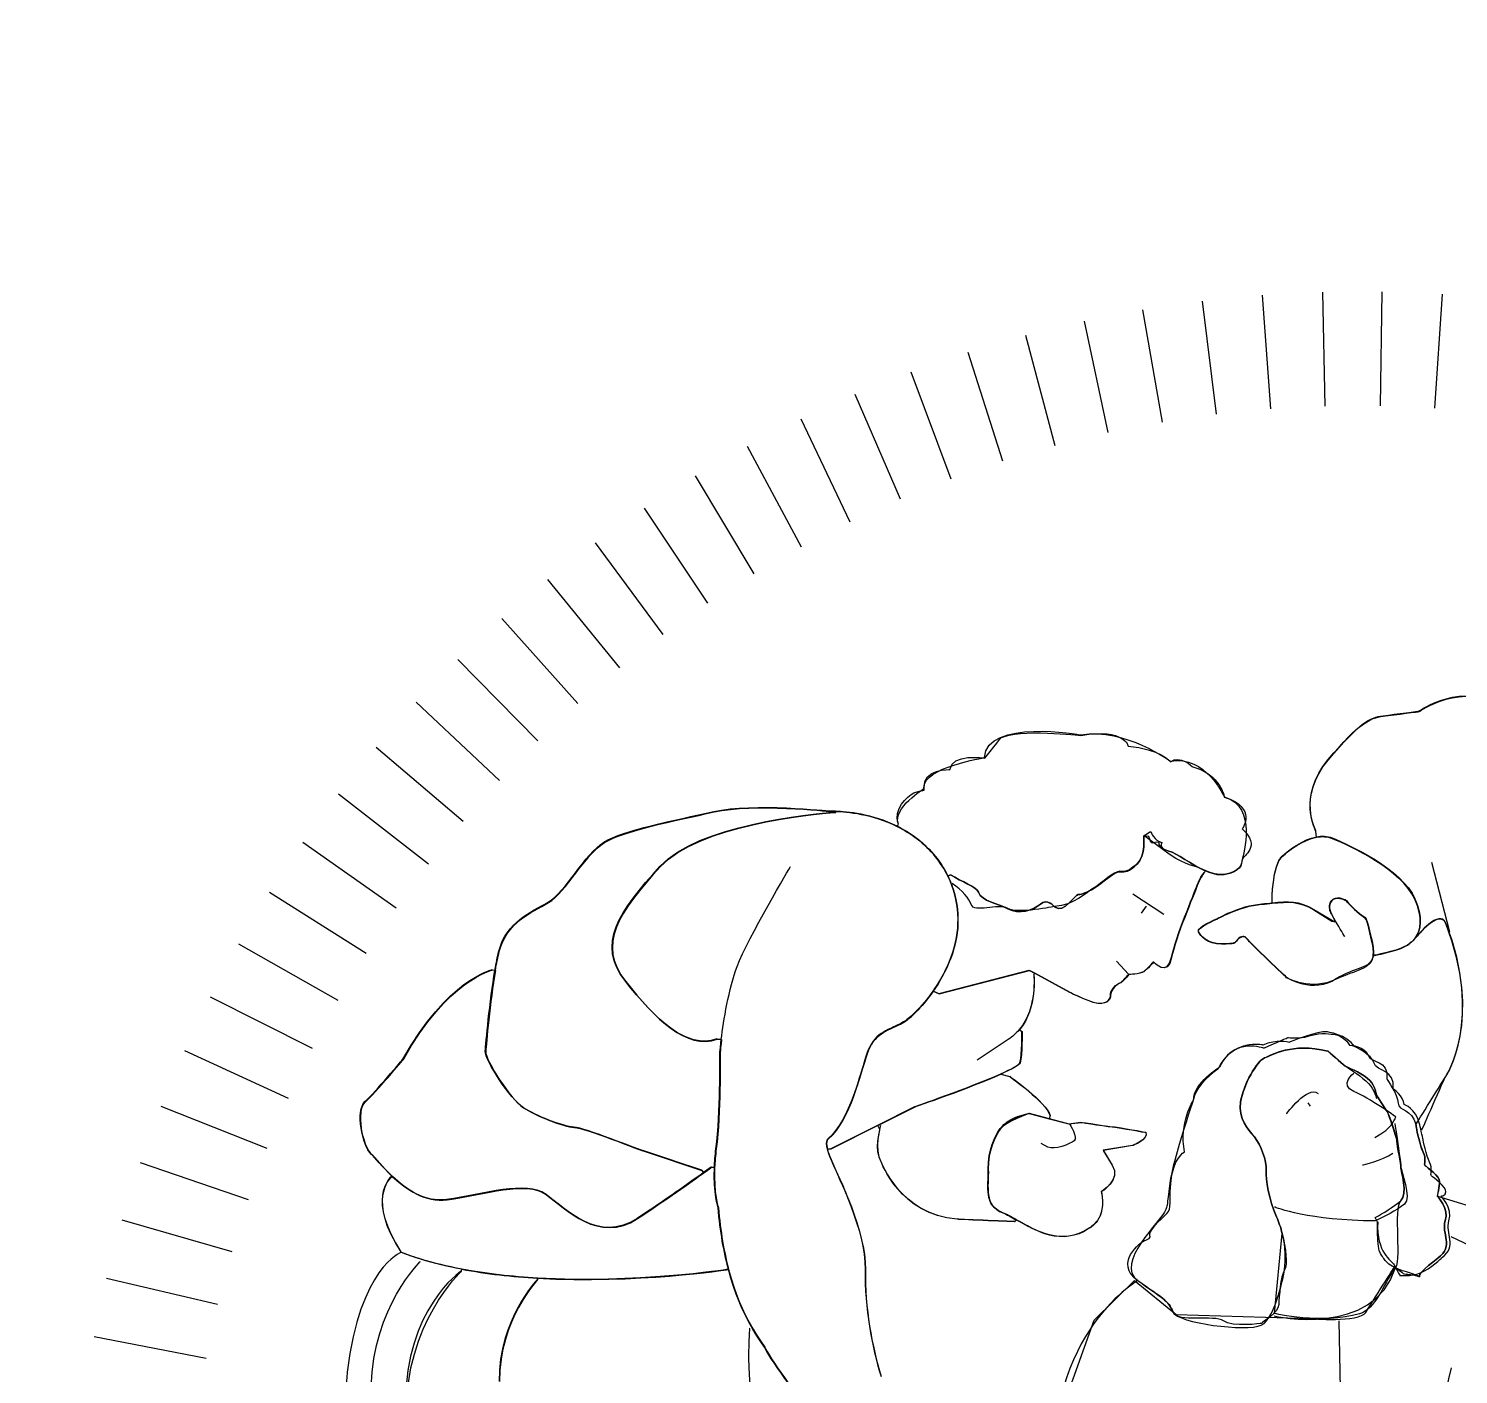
# Paper-space layout 'Layout1' of a CAD drawing. Header units: inches. Extents: x -0.3 to 11.4, y -0.3 to 8.
# Drawn here: x 10.8719 to 11.0399, y 5.0058 to 5.1641 of the extents above; entities that cross this region are included whole.
import ezdxf
from ezdxf.enums import TextEntityAlignment as Align

# ---------------------------------------------------------------- set-up
doc = ezdxf.new("R2010")
doc.units = ezdxf.units.IN
doc.header["$MEASUREMENT"] = 0
doc.set_wipeout_variables(frame=1)
doc.linetypes.add('DASHDOT', pattern=[1, 0.5, -0.25, 0, -0.25])
doc.layers.add('G-ANNO-TTLB', color=3, linetype='Continuous')
doc.layers.add('Simbologia', color=8, linetype='DASHDOT', lineweight=18)
doc.styles.add('ARIAL-BOLD', font='arialbd.ttf')

# ---------------------------------------------------------------- blocks, each defined once
blk = doc.blocks.new('logoPolimi')
for p, q in [((-0.0684, 2.369), (-0.0637, 2.1592)), ((0.0412, 2.3695), (0.0379, 2.1597)), ((-0.2894, 2.3525), (-0.2637, 2.1442)), ((-0.1791, 2.3633), (-0.1638, 2.154)), ((0.152, 2.365), (0.1382, 2.1555)), ((-0.5067, 2.3157), (-0.4628, 2.1104)), ((-0.3991, 2.3366), (-0.363, 2.1298)), ((-0.6144, 2.2895), (-0.5603, 2.0867)), ((-0.7206, 2.2583), (-0.6567, 2.0584)), ((-0.8253, 2.2222), (-0.7517, 2.0257)), ((-0.9282, 2.1812), (-0.845, 1.9885)), ((-1.0277, 2.136), (-0.9377, 1.9464)), ((-1.1263, 2.0856), (-1.0272, 1.9006)), ((-1.2223, 2.0307), (-1.1144, 1.8507)), ((-1.3158, 1.9714), (-1.1993, 1.7967)), ((-1.4063, 1.9078), (-1.2816, 1.739)), ((-1.4938, 1.8401), (-1.3612, 1.6774)), ((-1.578, 1.7684), (-1.4378, 1.6122)), ((-1.6588, 1.693), (-1.5113, 1.5436)), ((-1.7352, 1.6146), (-1.5824, 1.4707)), ((-1.8087, 1.532), (-1.6492, 1.3955)), ((-1.8783, 1.446), (-1.7125, 1.3173)), ((-0.9635, 1.4118), (-0.9635, 1.4135)), ((-0.9634, 1.4135), (-0.9635, 1.4119)), ((-0.8506, 1.3859), (-0.8484, 1.3901)), ((-0.8484, 1.3901), (-0.8484, 1.3902)), ((-0.3504, 1.3346), (-0.3969, 1.3695)), ((-0.3968, 1.3687), (-0.3846, 1.3765)), ((-0.3875, 1.3671), (-0.3968, 1.3687)), ((-0.0789, 1.3661), (-0.0802, 1.377)), ((-1.9438, 1.3568), (-1.772, 1.2363)), ((0.1323, 1.3204), (0.1656, 1.1917)), ((-0.7522, 1.2969), (-0.7572, 1.2944)), ((-0.7572, 1.2944), (-0.7522, 1.2969)), ((-0.2841, 1.3043), (-0.2857, 1.3007)), ((-0.2841, 1.3043), (-0.2841, 1.3043)), ((-2.0051, 1.2647), (-1.8277, 1.1526)), ((-0.4169, 1.262), (-0.3602, 1.2242)), ((-0.3926, 1.2394), (-0.4014, 1.2264)), ((-0.161, 1.2482), (-0.161, 1.2483)), ((-0.1607, 1.2445), (-0.161, 1.2482)), ((-0.0841, 1.233), (-0.0455, 1.2101)), ((-0.0841, 1.2323), (-0.0507, 1.2118)), ((-0.0506, 1.2118), (-0.0841, 1.2323)), ((-0.0507, 1.2118), (-0.0441, 1.211)), ((-0.044, 1.211), (-0.0506, 1.2118)), ((-0.0441, 1.211), (-0.044, 1.211)), ((-0.044, 1.211), (-0.044, 1.211)), ((-2.0621, 1.1698), (-1.8794, 1.0664)), ((0.1033, 1.1812), (0.103, 1.1814)), ((-0.4468, 1.1382), (-0.4248, 1.1141)), ((-0.3789, 1.137), (-0.3789, 1.1371)), ((0.0261, 1.1478), (0.0251, 1.148)), ((-1.595, 1.1219), (-1.5897, 1.1209)), ((-0.7734, 1.0787), (-0.6076, 1.1217)), ((-0.6073, 1.121), (-0.7731, 1.078)), ((-0.7731, 1.078), (-0.6074, 1.121)), ((-0.6076, 1.1217), (-0.5982, 1.1166)), ((-0.6074, 1.121), (-0.598, 1.1159)), ((-0.598, 1.116), (-0.6073, 1.121)), ((-0.598, 1.1159), (-0.5992, 1.1137)), ((-0.5982, 1.1166), (-0.5329, 1.0811)), ((-0.5327, 1.0805), (-0.598, 1.116)), ((-0.7731, 1.078), (-0.7841, 1.083)), ((-0.7841, 1.083), (-0.7731, 1.078)), ((-2.1145, 1.0723), (-1.927, 0.9779)), ((-0.6256, 1.0114), (-0.6255, 1.0114)), ((-0.6255, 1.0114), (-0.6209, 1.0088)), ((-2.1618, 0.9735), (-1.971, 0.8862)), ((-1.1816, 0.9946), (-1.1737, 0.9936)), ((-1.1736, 0.9936), (-1.1815, 0.9946)), ((-0.6461, 0.9938), (-0.7031, 0.956)), ((-0.6601, 0.9308), (-0.6601, 0.9308)), ((-0.6598, 0.9302), (-0.6599, 0.9302)), ((-0.6598, 0.9302), (-0.6598, 0.9302)), ((-0.6598, 0.9302), (-0.6433, 0.9257)), ((-2.2049, 0.8715), (-2.01, 0.7937)), ((-0.8864, 0.8361), (-0.8179, 0.8705)), ((-0.886, 0.8356), (-0.8176, 0.87)), ((-0.8175, 0.87), (-0.8859, 0.8356)), ((-0.095, 0.8776), (-0.0907, 0.8713)), ((-0.6079, 0.8584), (-0.571, 0.8486)), ((-0.6077, 0.8579), (-0.5708, 0.8481)), ((-0.5708, 0.8482), (-0.6076, 0.8579)), ((-0.571, 0.8486), (-0.5347, 0.839)), ((-0.5692, 0.854), (-0.5708, 0.8482)), ((-0.5708, 0.8481), (-0.5346, 0.8385)), ((-0.5692, 0.854), (-0.5692, 0.854)), ((-0.5347, 0.839), (-0.5124, 0.8417)), ((-0.9733, 0.7925), (-0.8864, 0.8361)), ((-0.8859, 0.8356), (-0.9728, 0.792)), ((-0.8822, 0.828), (-0.886, 0.8356)), ((-0.5347, 0.839), (-0.5337, 0.8387)), ((-0.5346, 0.8385), (-0.5123, 0.8413)), ((0.1036, 0.8383), (0.1045, 0.8386)), ((-0.9728, 0.792), (-0.9789, 0.7922)), ((-0.5733, 0.796), (-0.5856, 0.8023)), ((-0.4179, 0.7991), (-0.4717, 0.7903)), ((-0.4717, 0.7903), (-0.4549, 0.7629)), ((-0.4178, 0.7987), (-0.4714, 0.7899)), ((-0.4714, 0.7899), (-0.4548, 0.7625)), ((-2.2432, 0.7676), (-2.0447, 0.6995)), ((-1.2103, 0.7535), (-1.311, 0.787)), ((-1.3104, 0.7866), (-1.2098, 0.7531)), ((-1.2097, 0.7532), (-1.3104, 0.7865)), ((-1.2098, 0.7531), (-1.2063, 0.7485)), ((-1.2062, 0.7485), (-1.2097, 0.7532)), ((-1.1864, 0.7584), (-1.1923, 0.7588)), ((-1.1923, 0.7587), (-1.1864, 0.7584)), ((0.1432, 0.7055), (0.3393, 0.6461)), ((-2.2766, 0.6618), (-2.0748, 0.6037)), ((-0.6321, 0.6623), (-0.6335, 0.6588)), ((0.0333, 0.658), (0.0288, 0.6666)), ((-0.1567, 0.4897), (-0.1422, 0.6368)), ((0.3148, 0.561), (0.1685, 0.6311)), ((-1.7263, 0.5896), (-1.7263, 0.5896)), ((-1.7255, 0.5892), (-1.7255, 0.5893)), ((-2.305, 0.5547), (-2.1006, 0.5068)), ((-1.6522, 0.5673), (-1.6514, 0.5713)), ((-1.5119, 0.5547), (-1.5121, 0.5515)), ((-1.5121, 0.5516), (-1.512, 0.5546)), ((-1.1624, 0.5705), (-1.1606, 0.571)), ((-1.1606, 0.571), (-1.1623, 0.5705)), ((0.0657, 0.5775), (0.0683, 0.5722)), ((-0.488, 0.4775), (-0.4138, 0.5507)), ((-0.4138, 0.5507), (-0.3374, 0.488)), ((-0.5571, 0.2861), (-0.488, 0.4775)), ((-0.3374, 0.488), (-0.0907, 0.4804)), ((-0.0383, 0.4761), (-0.0337, 0.265)), ((-2.328, 0.4476), (-2.122, 0.4074))]:
    blk.add_line(p, q)
for points in [[(0.1099, 1.5973), (0.1099, 1.5973), (0.1894, 1.6549), (0.2661, 1.6053)], [(0.11, 1.5983), (0.11, 1.5983), (0.1896, 1.6558), (0.2663, 1.6063)], [(-0.6897, 1.5125), (-0.6865, 1.5853), (-0.5126, 1.5544), (-0.5126, 1.5544)], [(-0.0575, 1.5081), (0.0003, 1.5764), (0.019, 1.5856), (0.0432, 1.5886)], [(-0.0574, 1.509), (0.0004, 1.5774), (0.0191, 1.5865), (0.0432, 1.5896)], [(0.0432, 1.5896), (0.0674, 1.5927), (0.11, 1.5983), (0.11, 1.5983)], [(0.0432, 1.5886), (0.0673, 1.5917), (0.1099, 1.5973), (0.1099, 1.5973)], [(-0.6602, 1.5487), (-0.6282, 1.5661), (-0.5124, 1.5535), (-0.5124, 1.5535)], [(-0.5126, 1.5544), (-0.4306, 1.5678), (-0.3477, 1.5057), (-0.3477, 1.5057)], [(-0.5124, 1.5535), (-0.4305, 1.5668), (-0.4257, 1.5335), (-0.4257, 1.5335)], [(-0.6894, 1.5116), (-0.6602, 1.5476), (-0.6602, 1.5487), (-0.6602, 1.5487)], [(-0.4257, 1.5335), (-0.3679, 1.5286), (-0.3475, 1.5049), (-0.3475, 1.5049)], [(-0.8012, 1.4572), (-0.8036, 1.4943), (-0.6897, 1.5125), (-0.6897, 1.5125)], [(-0.7535, 1.4903), (-0.7517, 1.5211), (-0.6894, 1.5116), (-0.6894, 1.5116)], [(-0.3477, 1.5057), (-0.2831, 1.518), (-0.2488, 1.4403), (-0.2488, 1.4403)], [(-0.3475, 1.5049), (-0.3307, 1.5186), (-0.3069, 1.4955), (-0.3069, 1.4955)], [(-0.0802, 1.3779), (-0.0802, 1.3779), (-0.1152, 1.4403), (-0.0574, 1.509)], [(-0.0802, 1.377), (-0.0802, 1.377), (-0.1152, 1.4394), (-0.0575, 1.5081)], [(-0.8009, 1.4563), (-0.8033, 1.4933), (-0.7535, 1.4903), (-0.7535, 1.4903)], [(-0.3069, 1.4955), (-0.2552, 1.4818), (-0.2487, 1.4395), (-0.2487, 1.4395)], [(-0.8484, 1.3902), (-0.8598, 1.4201), (-0.8007, 1.4548), (-0.8009, 1.4563)], [(-0.8488, 1.391), (-0.8586, 1.417), (-0.8317, 1.4411), (-0.82, 1.448)], [(-0.82, 1.448), (-0.8182, 1.4491), (-0.8006, 1.4529), (-0.8006, 1.4529)], [(-0.8006, 1.4529), (-0.8008, 1.4547), (-0.8011, 1.4556), (-0.8012, 1.4572)], [(-1.1878, 1.4134), (-1.115, 1.4295), (-0.9754, 1.4143), (-0.9754, 1.4143)], [(-1.1873, 1.4125), (-1.1145, 1.4287), (-0.975, 1.4135), (-0.975, 1.4135)], [(-0.2488, 1.4403), (-0.1871, 1.4219), (-0.214, 1.3333), (-0.2157, 1.3253)], [(-0.2487, 1.4395), (-0.1871, 1.421), (-0.2157, 1.3816), (-0.2157, 1.3816)], [(-1.39, 1.357), (-1.3543, 1.3789), (-1.2608, 1.397), (-1.1878, 1.4134)], [(-1.3892, 1.3562), (-1.3536, 1.378), (-1.2601, 1.3962), (-1.1873, 1.4125)], [(-1.2863, 1.3131), (-1.2179, 1.388), (-1.01, 1.4091), (-0.9639, 1.4127)], [(-0.9635, 1.4119), (-1.0095, 1.4084), (-1.2174, 1.3872), (-1.2858, 1.3123)], [(-1.2858, 1.3123), (-1.2174, 1.3872), (-1.0095, 1.4084), (-0.9635, 1.4118)], [(-0.9754, 1.4143), (-0.9754, 1.4143), (-0.9712, 1.4145), (-0.9639, 1.4143)], [(-0.975, 1.4135), (-0.975, 1.4135), (-0.9707, 1.4137), (-0.9634, 1.4135)], [(-0.9639, 1.4143), (-0.943, 1.4138), (-0.897, 1.4097), (-0.851, 1.3867)], [(-0.9635, 1.4135), (-0.9426, 1.4129), (-0.8967, 1.4088), (-0.8506, 1.3859)], [(-0.851, 1.3867), (-0.8385, 1.3805), (-0.826, 1.3729), (-0.814, 1.3637)], [(-0.8137, 1.3629), (-0.8257, 1.3721), (-0.8381, 1.3797), (-0.8506, 1.3859)], [(-0.8506, 1.3859), (-0.8382, 1.3797), (-0.8257, 1.3722), (-0.8137, 1.3629)], [(-0.3969, 1.3695), (-0.3969, 1.3695), (-0.3934, 1.3327), (-0.4091, 1.3174)], [(-0.3968, 1.3687), (-0.3968, 1.3687), (-0.3933, 1.3319), (-0.409, 1.3167)], [(-0.409, 1.3167), (-0.3933, 1.3319), (-0.3968, 1.3687), (-0.3968, 1.3687)], [(-0.3846, 1.3765), (-0.3838, 1.3752), (-0.3776, 1.3596), (-0.3634, 1.3563)], [(-0.2157, 1.3816), (-0.18, 1.3487), (-0.214, 1.3326), (-0.2157, 1.3245)], [(-0.0502, 1.3639), (-0.0595, 1.3676), (-0.0692, 1.3679), (-0.0789, 1.3661)], [(-0.0789, 1.3661), (-0.0692, 1.3679), (-0.0595, 1.3676), (-0.0502, 1.3638)], [(-0.0788, 1.3669), (-0.0692, 1.3687), (-0.0594, 1.3684), (-0.0502, 1.3647)], [(-1.4924, 1.2466), (-1.4604, 1.2653), (-1.4254, 1.335), (-1.39, 1.357)], [(-1.4917, 1.2458), (-1.4597, 1.2647), (-1.4247, 1.3342), (-1.3892, 1.3562)], [(-0.814, 1.3637), (-0.7883, 1.3437), (-0.7697, 1.3201), (-0.7575, 1.2951)], [(-0.7572, 1.2944), (-0.7695, 1.3194), (-0.788, 1.3429), (-0.8137, 1.3629)], [(-0.8137, 1.3629), (-0.7879, 1.3429), (-0.7694, 1.3193), (-0.7572, 1.2943)], [(-0.3685, 1.3563), (-0.3826, 1.3596), (-0.3807, 1.3466), (-0.3875, 1.3671)], [(-0.3505, 1.3407), (-0.3719, 1.3465), (-0.3685, 1.3563), (-0.3685, 1.3563)], [(-0.3634, 1.3563), (-0.3634, 1.3563), (-0.3719, 1.3465), (-0.3505, 1.3407)], [(-0.1423, 1.3313), (-0.1292, 1.3429), (-0.1042, 1.3622), (-0.0788, 1.3669)], [(-0.1422, 1.3305), (-0.1292, 1.3421), (-0.1043, 1.3614), (-0.0789, 1.3661)], [(-0.0502, 1.3647), (-0.0167, 1.351), (0.0777, 1.3077), (0.102, 1.2527)], [(0.1018, 1.2519), (0.0776, 1.307), (-0.0167, 1.3502), (-0.0502, 1.3639)], [(-0.0502, 1.3638), (-0.0167, 1.3503), (0.0776, 1.3069), (0.1019, 1.2519)], [(-0.4091, 1.3174), (-0.4249, 1.3025), (-0.4305, 1.3028), (-0.4409, 1.3034)], [(-0.409, 1.3167), (-0.4248, 1.3017), (-0.4304, 1.3021), (-0.4408, 1.3026)], [(-0.4408, 1.3026), (-0.4304, 1.302), (-0.4248, 1.3017), (-0.409, 1.3167)], [(-0.2841, 1.3043), (-0.3096, 1.3159), (-0.3361, 1.3367), (-0.3505, 1.3407)], [(-0.3505, 1.3407), (-0.3361, 1.3367), (-0.3096, 1.3159), (-0.2841, 1.3043)], [(-0.2841, 1.3051), (-0.3097, 1.3166), (-0.3134, 1.3112), (-0.3504, 1.3346)], [(-0.2157, 1.3253), (-0.2173, 1.3175), (-0.2171, 1.3027), (-0.2493, 1.2977)], [(-0.2157, 1.3245), (-0.2172, 1.3168), (-0.2171, 1.3019), (-0.2493, 1.297)], [(-0.161, 1.249), (-0.161, 1.249), (-0.1605, 1.3152), (-0.1423, 1.3313)], [(-0.161, 1.2483), (-0.161, 1.2483), (-0.1604, 1.3144), (-0.1422, 1.3305)], [(-1.3504, 1.101), (-1.4046, 1.1694), (-1.3633, 1.2287), (-1.2863, 1.3131)], [(-1.3497, 1.1004), (-1.4039, 1.1688), (-1.3626, 1.228), (-1.2858, 1.3123)], [(-1.2858, 1.3123), (-1.3626, 1.228), (-1.4038, 1.1687), (-1.3497, 1.1004)], [(-1.145, 1.1281), (-1.1246, 1.1818), (-1.0465, 1.3123), (-1.0465, 1.3123)], [(-0.7575, 1.2951), (-0.7356, 1.2503), (-0.734, 1.2006), (-0.7477, 1.1574)], [(-0.7474, 1.1567), (-0.7337, 1.1999), (-0.7353, 1.2496), (-0.7572, 1.2944)], [(-0.7572, 1.2943), (-0.7353, 1.2495), (-0.7338, 1.1999), (-0.7473, 1.1568)], [(-0.7009, 1.2647), (-0.7046, 1.2751), (-0.7322, 1.2841), (-0.7522, 1.2969)], [(-0.7522, 1.2969), (-0.7322, 1.2841), (-0.7046, 1.2751), (-0.7009, 1.2647)], [(-0.4409, 1.3034), (-0.4511, 1.3041), (-0.474, 1.2816), (-0.4883, 1.2731)], [(-0.4408, 1.3026), (-0.4509, 1.3033), (-0.4739, 1.2808), (-0.4881, 1.2723)], [(-0.4881, 1.2723), (-0.4739, 1.2808), (-0.4509, 1.3033), (-0.4408, 1.3026)], [(-0.2986, 1.2778), (-0.2922, 1.2946), (-0.2857, 1.3015), (-0.2857, 1.3015)], [(-0.2857, 1.3007), (-0.2857, 1.3007), (-0.2922, 1.2938), (-0.2985, 1.2771)], [(-0.2493, 1.2977), (-0.2598, 1.2962), (-0.2719, 1.2996), (-0.2841, 1.3051)], [(-0.2493, 1.297), (-0.2597, 1.2954), (-0.2718, 1.2988), (-0.2841, 1.3043)], [(-0.7144, 1.2422), (-0.7182, 1.2526), (-0.7296, 1.2683), (-0.7496, 1.2811)], [(-0.6468, 1.2341), (-0.6656, 1.2444), (-0.695, 1.2483), (-0.7009, 1.2647)], [(-0.7009, 1.2647), (-0.695, 1.2483), (-0.6656, 1.2444), (-0.6467, 1.2341)], [(-0.4883, 1.2731), (-0.5026, 1.2649), (-0.5256, 1.2403), (-0.5612, 1.2388)], [(-0.4881, 1.2723), (-0.5024, 1.2641), (-0.5094, 1.2613), (-0.5174, 1.2604)], [(-0.5174, 1.2604), (-0.5094, 1.2613), (-0.5024, 1.2641), (-0.4881, 1.2723)], [(-0.3458, 1.1453), (-0.3384, 1.1825), (-0.3047, 1.2611), (-0.2986, 1.2778)], [(-0.2985, 1.2771), (-0.3045, 1.2604), (-0.3384, 1.1818), (-0.3457, 1.1446)], [(-1.5834, 1.1562), (-1.57, 1.2101), (-1.5243, 1.2279), (-1.4924, 1.2466)], [(-1.5826, 1.1555), (-1.5692, 1.2093), (-1.5235, 1.2272), (-1.4917, 1.2458)], [(-0.647, 1.2349), (-0.6659, 1.2451), (-0.7085, 1.2258), (-0.7144, 1.2422)], [(-0.5612, 1.2388), (-0.5612, 1.2388), (-0.6282, 1.2244), (-0.647, 1.2349)], [(-0.5869, 1.2431), (-0.599, 1.2313), (-0.6279, 1.2237), (-0.6468, 1.2341)], [(-0.6467, 1.2341), (-0.6279, 1.2237), (-0.599, 1.2313), (-0.5869, 1.2431)], [(-0.561, 1.238), (-0.561, 1.238), (-0.5747, 1.2548), (-0.5869, 1.2431)], [(-0.5869, 1.2431), (-0.5748, 1.2548), (-0.561, 1.238), (-0.561, 1.238)], [(-0.5174, 1.2604), (-0.5253, 1.26), (-0.5424, 1.2243), (-0.561, 1.238)], [(-0.561, 1.238), (-0.5424, 1.2243), (-0.5254, 1.26), (-0.5174, 1.2604)], [(-0.2625, 1.2159), (-0.2625, 1.2159), (-0.2213, 1.2402), (-0.1798, 1.2434)], [(-0.2625, 1.2152), (-0.2625, 1.2152), (-0.2212, 1.2395), (-0.1797, 1.2427)], [(-0.1798, 1.2434), (-0.1729, 1.244), (-0.1665, 1.2447), (-0.1607, 1.2453)], [(-0.1797, 1.2427), (-0.1729, 1.2433), (-0.1665, 1.2439), (-0.1607, 1.2445)], [(-0.1607, 1.2453), (-0.1309, 1.2482), (-0.1118, 1.2499), (-0.0841, 1.233)], [(-0.1607, 1.2445), (-0.1309, 1.2475), (-0.1118, 1.2492), (-0.0841, 1.2323)], [(-0.0841, 1.2323), (-0.1118, 1.2492), (-0.1309, 1.2475), (-0.1607, 1.2445)], [(-0.0528, 1.2279), (-0.0546, 1.2327), (-0.0579, 1.2403), (-0.051, 1.2499)], [(-0.0529, 1.2272), (-0.0547, 1.232), (-0.0579, 1.2396), (-0.0511, 1.2492)], [(-0.051, 1.2492), (-0.0579, 1.2397), (-0.0547, 1.232), (-0.0528, 1.2272)], [(-0.0511, 1.2492), (-0.0442, 1.2586), (-0.0274, 1.2513), (-0.0253, 1.2496)], [(-0.051, 1.2499), (-0.0442, 1.2594), (-0.0273, 1.252), (-0.0253, 1.2504)], [(-0.0253, 1.2496), (-0.0274, 1.2513), (-0.0443, 1.2587), (-0.051, 1.2492)], [(-0.0253, 1.2504), (-0.0233, 1.2488), (-0.0136, 1.2365), (0, 1.2259)], [(-0.0253, 1.2496), (-0.0234, 1.2481), (-0.0137, 1.2358), (-0.0001, 1.2252)], [(-0.0001, 1.2252), (-0.0137, 1.2359), (-0.0234, 1.2481), (-0.0253, 1.2496)], [(0.103, 1.1814), (0.1126, 1.1954), (0.1169, 1.2176), (0.1018, 1.2519)], [(0.1019, 1.2519), (0.1169, 1.2176), (0.1126, 1.1954), (0.103, 1.1814)], [(0.102, 1.2527), (0.117, 1.2183), (0.1127, 1.1961), (0.1031, 1.1821)], [(-0.2965, 1.1929), (-0.3002, 1.2003), (-0.2625, 1.2159), (-0.2625, 1.2159)], [(-0.2964, 1.1922), (-0.3001, 1.1996), (-0.2625, 1.2152), (-0.2625, 1.2152)], [(-0.044, 1.211), (-0.0484, 1.2187), (-0.0522, 1.2254), (-0.0529, 1.2272)], [(-0.0439, 1.2117), (-0.0484, 1.2194), (-0.0521, 1.2261), (-0.0528, 1.2279)], [(-0.0528, 1.2272), (-0.0522, 1.2254), (-0.0484, 1.2187), (-0.044, 1.211)], [(-0.0272, 1.1833), (-0.0272, 1.1833), (-0.0365, 1.1989), (-0.0439, 1.2117)], [(-0.0001, 1.2252), (0.0134, 1.2142), (0.0113, 1.2245), (0.0229, 1.174)], [(0.0229, 1.174), (0.0113, 1.2245), (0.0133, 1.2143), (-0.0001, 1.2252)], [(0, 1.2259), (0.0135, 1.215), (0.0114, 1.2253), (0.023, 1.1747)], [(0.1585, 1.2075), (0.1475, 1.2349), (0.1054, 1.1838), (0.1033, 1.1812)], [(0.1586, 1.2082), (0.1476, 1.2356), (0.1056, 1.1844), (0.1035, 1.1819)], [(-0.2539, 1.1698), (-0.2806, 1.1694), (-0.2927, 1.1851), (-0.2965, 1.1929)], [(-0.2538, 1.1691), (-0.2805, 1.1687), (-0.2927, 1.1844), (-0.2964, 1.1922)], [(-0.2067, 1.1792), (-0.211, 1.1855), (-0.2184, 1.1849), (-0.2245, 1.1779)], [(-0.2066, 1.1785), (-0.2109, 1.1848), (-0.2184, 1.1842), (-0.2245, 1.1772)], [(0.1586, 0.9256), (0.1586, 0.9256), (0.2289, 1.0308), (0.1585, 1.2075)], [(0.1588, 0.9261), (0.1588, 0.9261), (0.2291, 1.0315), (0.1586, 1.2082)], [(-0.7477, 1.1574), (-0.7562, 1.1301), (-0.7697, 1.1048), (-0.7844, 1.0836)], [(-0.2245, 1.1779), (-0.2307, 1.171), (-0.2271, 1.1703), (-0.2539, 1.1698)], [(-0.2245, 1.1772), (-0.2307, 1.1703), (-0.2271, 1.1696), (-0.2538, 1.1691)], [(-0.1334, 1.1076), (-0.1334, 1.1076), (-0.2023, 1.1725), (-0.2067, 1.1792)], [(-0.1334, 1.1069), (-0.1334, 1.1069), (-0.2023, 1.1718), (-0.2066, 1.1785)], [(0.0229, 1.174), (0.0254, 1.1634), (0.026, 1.155), (0.0251, 1.148)], [(0.0251, 1.148), (0.026, 1.1549), (0.0254, 1.1635), (0.0229, 1.174)], [(0.023, 1.1747), (0.0255, 1.1641), (0.0261, 1.1556), (0.0252, 1.1487)], [(0.0828, 1.1641), (0.0651, 1.1549), (0.0261, 1.1478), (0.0261, 1.1478)], [(0.083, 1.1648), (0.0652, 1.1555), (0.0262, 1.1485), (0.0262, 1.1485)], [(0.103, 1.1814), (0.0972, 1.173), (0.0895, 1.1675), (0.0828, 1.1641)], [(0.1031, 1.1821), (0.0974, 1.1736), (0.0897, 1.1682), (0.083, 1.1648)], [(0.1035, 1.1819), (0.1034, 1.1818), (0.1034, 1.1818), (0.1034, 1.1818)], [(-1.5904, 1.1216), (-1.5882, 1.1344), (-1.5859, 1.1463), (-1.5834, 1.1562)], [(-1.5897, 1.1209), (-1.5875, 1.1338), (-1.5851, 1.1457), (-1.5826, 1.1555)], [(-0.7473, 1.1568), (-0.7559, 1.1295), (-0.7693, 1.1042), (-0.7841, 1.0829)], [(-0.7841, 1.083), (-0.7694, 1.1042), (-0.7559, 1.1295), (-0.7474, 1.1567)], [(-0.397, 1.1193), (-0.3902, 1.1237), (-0.3799, 1.1359), (-0.3789, 1.137)], [(-0.3789, 1.1364), (-0.3798, 1.1352), (-0.3901, 1.123), (-0.3969, 1.1186)], [(-0.3789, 1.137), (-0.3789, 1.137), (-0.3533, 1.1082), (-0.3458, 1.1453)], [(-0.3457, 1.1446), (-0.3531, 1.1075), (-0.3789, 1.1364), (-0.3789, 1.1364)], [(0.0251, 1.148), (0.0214, 1.1219), (-0.0068, 1.1222), (-0.0429, 1.1047)], [(0.0252, 1.1487), (0.0215, 1.1226), (-0.0094, 1.1275), (-0.0428, 1.1054)], [(-1.7598, 0.9577), (-1.6791, 1.1036), (-1.5958, 1.1225), (-1.5958, 1.1225)], [(-1.7589, 0.9571), (-1.6783, 1.103), (-1.595, 1.1219), (-1.595, 1.1219)], [(-1.6082, 0.9726), (-1.6073, 0.9867), (-1.6004, 1.0642), (-1.5904, 1.1216)], [(-1.5897, 1.1209), (-1.5996, 1.0636), (-1.6065, 0.986), (-1.6074, 0.9721)], [(-1.6074, 0.9721), (-1.6066, 0.9861), (-1.5997, 1.0636), (-1.5897, 1.1209)], [(-1.1742, 0.9942), (-1.17, 1.0281), (-1.1604, 1.0875), (-1.145, 1.1281)], [(-0.5995, 1.1144), (-0.5995, 1.1144), (-0.5918, 1.053), (-0.6259, 1.012)], [(-0.5992, 1.1137), (-0.5992, 1.1137), (-0.5915, 1.0524), (-0.6256, 1.0114)], [(-0.4412, 1.0979), (-0.436, 1.0993), (-0.4248, 1.1141), (-0.4248, 1.1141)], [(-0.4245, 1.1134), (-0.4245, 1.1134), (-0.4358, 1.0987), (-0.441, 1.0973)], [(-0.4248, 1.1141), (-0.4248, 1.1141), (-0.4042, 1.1146), (-0.397, 1.1193)], [(-0.3969, 1.1186), (-0.4041, 1.114), (-0.4245, 1.1134), (-0.4245, 1.1134)], [(-0.0428, 1.1054), (-0.0859, 1.0767), (-0.1334, 1.1076), (-0.1334, 1.1076)], [(-0.0429, 1.1047), (-0.0887, 1.0824), (-0.1334, 1.1069), (-0.1334, 1.1069)], [(-1.1821, 0.9951), (-1.2381, 0.9744), (-1.2963, 1.0328), (-1.3504, 1.101)], [(-1.1815, 0.9946), (-1.2376, 0.9739), (-1.2957, 1.0322), (-1.3497, 1.1004)], [(-1.3497, 1.1004), (-1.2957, 1.0322), (-1.2376, 0.9739), (-1.1816, 0.9946)], [(-0.7844, 1.0836), (-0.806, 1.0526), (-0.83, 1.0302), (-0.8447, 1.0228)], [(-0.8444, 1.0222), (-0.8296, 1.0295), (-0.8056, 1.0519), (-0.7841, 1.083)], [(-0.7841, 1.0829), (-0.8056, 1.0519), (-0.8296, 1.0295), (-0.8443, 1.0222)], [(-0.5329, 1.0811), (-0.5329, 1.0811), (-0.4898, 1.0581), (-0.4743, 1.0605)], [(-0.474, 1.0599), (-0.4896, 1.0575), (-0.5327, 1.0805), (-0.5327, 1.0805)], [(-0.4743, 1.0605), (-0.4587, 1.063), (-0.4582, 1.0716), (-0.4578, 1.0784)], [(-0.4578, 1.0784), (-0.4574, 1.0852), (-0.4464, 1.0966), (-0.4412, 1.0979)], [(-0.441, 1.0973), (-0.4462, 1.096), (-0.4572, 1.0845), (-0.4577, 1.0778)], [(-0.4577, 1.0778), (-0.4581, 1.071), (-0.4585, 1.0624), (-0.474, 1.0599)], [(-0.8447, 1.0228), (-0.8695, 1.0106), (-0.8937, 1.0052), (-0.9062, 0.9682)], [(-0.8443, 1.0222), (-0.8691, 1.01), (-0.8933, 1.0045), (-0.9058, 0.9676)], [(-0.9057, 0.9676), (-0.8933, 1.0046), (-0.8691, 1.01), (-0.8444, 1.0222)], [(-0.6259, 1.012), (-0.6314, 1.0053), (-0.638, 0.9991), (-0.6461, 0.9938)], [(-0.6246, 0.9513), (-0.6204, 0.9665), (-0.6211, 1.0094), (-0.6211, 1.0094)], [(-0.6209, 1.0088), (-0.6209, 1.0088), (-0.6202, 0.966), (-0.6243, 0.9508)], [(-0.2568, 0.9438), (-0.2294, 1.0003), (-0.1761, 0.9781), (-0.1761, 0.9781)], [(-0.0608, 1.0081), (-0.0735, 1.0113), (-0.1301, 0.9885), (-0.1301, 0.9885)], [(-0.0966, 0.9992), (-0.087, 1.003), (-0.0645, 1.0069), (-0.0519, 1.0037)], [(-0.0094, 0.9813), (-0.0227, 1.0026), (-0.0608, 1.0081), (-0.0608, 1.0081)], [(-0.0519, 1.0037), (-0.0519, 1.0037), (-0.0317, 1.0048), (-0.0183, 0.9836)], [(-1.1766, 0.9708), (-1.1764, 0.9749), (-1.1756, 0.9832), (-1.1742, 0.9942)], [(-1.1761, 0.9702), (-1.1758, 0.9744), (-1.175, 0.9826), (-1.1736, 0.9936)], [(-1.1737, 0.9936), (-1.175, 0.9826), (-1.1758, 0.9744), (-1.1761, 0.9702)], [(-0.1781, 0.9837), (-0.1781, 0.9837), (-0.233, 0.9963), (-0.2603, 0.9398)], [(-0.1301, 0.9885), (-0.1301, 0.9885), (-0.1517, 0.9949), (-0.1781, 0.9837)], [(-0.1761, 0.9781), (-0.1498, 0.9893), (-0.132, 0.9974), (-0.132, 0.9974)], [(-0.1745, 0.9605), (-0.1605, 0.9655), (-0.1257, 0.9892), (-0.0581, 0.9731)], [(-0.0582, 0.9726), (-0.1258, 0.9887), (-0.1604, 0.965), (-0.1745, 0.9599)], [(-0.1745, 0.96), (-0.1604, 0.9649), (-0.1258, 0.9886), (-0.0582, 0.9726)], [(-0.132, 0.9974), (-0.132, 0.9974), (-0.1062, 0.9956), (-0.0966, 0.9992)], [(-0.0183, 0.9836), (-0.0183, 0.9836), (0.011, 0.9811), (0.0152, 0.9656)], [(0.0268, 0.9504), (0.0225, 0.9659), (-0.0094, 0.9813), (-0.0094, 0.9813)], [(-1.8296, 0.8797), (-1.8115, 0.8958), (-1.7598, 0.9577), (-1.7598, 0.9577)], [(-1.8287, 0.8791), (-1.8106, 0.8953), (-1.7589, 0.9571), (-1.7589, 0.9571)], [(-1.539, 0.8688), (-1.5621, 0.8843), (-1.6092, 0.9554), (-1.6082, 0.9726)], [(-1.6074, 0.9721), (-1.6084, 0.9549), (-1.5613, 0.8838), (-1.5382, 0.8684)], [(-1.5382, 0.8684), (-1.5613, 0.8837), (-1.6084, 0.9549), (-1.6074, 0.9721)], [(-1.1839, 0.793), (-1.1747, 0.8627), (-1.1776, 0.9536), (-1.1766, 0.9708)], [(-1.1833, 0.7925), (-1.1741, 0.8622), (-1.177, 0.9531), (-1.1761, 0.9702)], [(-1.1761, 0.9702), (-1.177, 0.9531), (-1.1741, 0.8622), (-1.1833, 0.7925)], [(-0.9062, 0.9682), (-0.9186, 0.9313), (-0.9375, 0.8468), (-0.9772, 0.8115)], [(-0.9768, 0.811), (-0.9371, 0.8463), (-0.9182, 0.9308), (-0.9057, 0.9676)], [(-0.9058, 0.9676), (-0.9182, 0.9308), (-0.9371, 0.8464), (-0.9768, 0.811)], [(-0.6601, 0.9308), (-0.6399, 0.9397), (-0.6258, 0.9473), (-0.6246, 0.9513)], [(-0.6243, 0.9508), (-0.6255, 0.9467), (-0.6396, 0.9392), (-0.6598, 0.9302)], [(-0.2187, 0.879), (-0.2143, 0.9106), (-0.1884, 0.9553), (-0.1745, 0.9605)], [(-0.2187, 0.8785), (-0.2143, 0.9101), (-0.1884, 0.9547), (-0.1745, 0.96)], [(-0.1745, 0.9599), (-0.1884, 0.9547), (-0.2143, 0.9101), (-0.2187, 0.8785)], [(-0.0582, 0.9726), (-0.0582, 0.9726), (-0.0322, 0.9497), (-0.0273, 0.9457)], [(-0.0274, 0.9457), (-0.0322, 0.9496), (-0.0582, 0.9726), (-0.0582, 0.9726)], [(-0.0581, 0.9731), (-0.0581, 0.9731), (-0.0322, 0.9502), (-0.0273, 0.9463)], [(0.0152, 0.9656), (0.0194, 0.9499), (0.0548, 0.9573), (0.05, 0.9216)], [(0.0616, 0.9032), (0.0664, 0.9389), (0.031, 0.9346), (0.0268, 0.9504)], [(-0.8179, 0.8705), (-0.8179, 0.8705), (-0.716, 0.9059), (-0.6601, 0.9308)], [(-0.8176, 0.87), (-0.8176, 0.87), (-0.7156, 0.9054), (-0.6598, 0.9302)], [(-0.6599, 0.9302), (-0.7157, 0.9053), (-0.8175, 0.87), (-0.8175, 0.87)], [(-0.6435, 0.9263), (-0.6435, 0.9263), (-0.5758, 0.8782), (-0.5695, 0.8545)], [(-0.6433, 0.9257), (-0.6433, 0.9257), (-0.5756, 0.8776), (-0.5692, 0.854)], [(-0.3055, 0.8819), (-0.306, 0.9137), (-0.2568, 0.9438), (-0.2568, 0.9438)], [(-0.2603, 0.9398), (-0.2603, 0.9398), (-0.289, 0.9206), (-0.3015, 0.896)], [(-0.0104, 0.8981), (-0.0389, 0.91), (-0.0102, 0.9326), (-0.0102, 0.9326)], [(0.0142, 0.9229), (0.0003, 0.9348), (-0.0224, 0.9421), (-0.0274, 0.9457)], [(-0.0273, 0.9463), (-0.0223, 0.9426), (-0.0021, 0.9298), (0.0118, 0.9179)], [(-0.0273, 0.9457), (-0.0224, 0.942), (0.0003, 0.9348), (0.0142, 0.9229)], [(0.0142, 0.9229), (0.0279, 0.9107), (0.0299, 0.8987), (0.0304, 0.8944)], [(0.0304, 0.8944), (0.0299, 0.8987), (0.028, 0.9108), (0.0142, 0.9229)], [(0.05, 0.9216), (0.05, 0.9216), (0.0705, 0.893), (0.0712, 0.8766)], [(0.1045, 0.8386), (0.1045, 0.8386), (0.1549, 0.92), (0.1586, 0.9256)], [(0.1149, 0.8278), (0.1149, 0.8278), (0.1551, 0.9205), (0.1588, 0.9261)], [(-0.3015, 0.896), (-0.3015, 0.896), (-0.3434, 0.7723), (-0.3491, 0.7293)], [(-0.1343, 0.8572), (-0.1343, 0.8572), (-0.0954, 0.91), (-0.0763, 0.8948)], [(0.0666, 0.8516), (0.0666, 0.8516), (0.0181, 0.8863), (-0.0104, 0.8981)], [(0.0118, 0.9179), (0.0255, 0.9058), (0.0305, 0.8896), (0.0311, 0.8853)], [(0.0304, 0.8944), (0.0311, 0.89), (0.0484, 0.8653), (0.0507, 0.8615)], [(0.0507, 0.8616), (0.0484, 0.8652), (0.0311, 0.8901), (0.0304, 0.8944)], [(0.0823, 0.874), (0.0815, 0.8904), (0.0616, 0.9032), (0.0616, 0.9032)], [(-1.8182, 0.7831), (-1.8345, 0.7977), (-1.8476, 0.8636), (-1.8296, 0.8797)], [(-1.8173, 0.7826), (-1.8336, 0.7972), (-1.8466, 0.8632), (-1.8287, 0.8791)], [(-1.4453, 0.8327), (-1.4657, 0.8339), (-1.5159, 0.8538), (-1.539, 0.8688)], [(-1.5382, 0.8684), (-1.5151, 0.8533), (-1.465, 0.8335), (-1.4446, 0.8322)], [(-1.4447, 0.8322), (-1.465, 0.8334), (-1.5152, 0.8534), (-1.5382, 0.8684)], [(-0.3219, 0.7872), (-0.3326, 0.8407), (-0.3055, 0.8819), (-0.3055, 0.8819)], [(-0.1935, 0.815), (-0.2054, 0.8305), (-0.2233, 0.8477), (-0.2187, 0.879)], [(-0.1935, 0.8146), (-0.2054, 0.83), (-0.2232, 0.8472), (-0.2187, 0.8785)], [(-0.2187, 0.8785), (-0.2232, 0.8472), (-0.2054, 0.83), (-0.1935, 0.8146)], [(0.0712, 0.8766), (0.0719, 0.8618), (0.0963, 0.8667), (0.1035, 0.8383)], [(0.1104, 0.8387), (0.1031, 0.8672), (0.0823, 0.874), (0.0823, 0.874)], [(-0.6609, 0.8303), (-0.6517, 0.8428), (-0.6079, 0.8584), (-0.6079, 0.8584)], [(-0.6606, 0.8298), (-0.647, 0.8516), (-0.6077, 0.8579), (-0.6077, 0.8579)], [(-0.6076, 0.8579), (-0.6076, 0.8579), (-0.6514, 0.8423), (-0.6606, 0.8298)], [(-0.5124, 0.8417), (-0.5124, 0.8417), (-0.4571, 0.8334), (-0.4502, 0.833)], [(0.0283, 0.8137), (0.0616, 0.8304), (0.0666, 0.8516), (0.0666, 0.8516)], [(0.0553, 0.8502), (0.0531, 0.8561), (0.0514, 0.8605), (0.0507, 0.8616)], [(0.0507, 0.8615), (0.0531, 0.858), (0.0683, 0.8143), (0.0688, 0.8064)], [(0.0688, 0.8065), (0.0685, 0.812), (0.0607, 0.8357), (0.0553, 0.8502)], [(-1.311, 0.787), (-1.3278, 0.7915), (-1.4248, 0.8314), (-1.4453, 0.8327)], [(-1.3104, 0.7865), (-1.3272, 0.7911), (-1.4241, 0.831), (-1.4447, 0.8322)], [(-1.4446, 0.8322), (-1.4241, 0.8309), (-1.3272, 0.7911), (-1.3104, 0.7866)], [(-0.8814, 0.8355), (-0.8814, 0.8355), (-0.8937, 0.7903), (-0.8803, 0.7692)], [(-0.88, 0.7688), (-0.8932, 0.7898), (-0.8822, 0.828), (-0.8822, 0.828)], [(-0.6831, 0.7557), (-0.684, 0.7888), (-0.6703, 0.8178), (-0.6609, 0.8303)], [(-0.6828, 0.7553), (-0.6837, 0.7884), (-0.6689, 0.8165), (-0.6606, 0.8298)], [(-0.6606, 0.8298), (-0.67, 0.8173), (-0.6837, 0.7883), (-0.6829, 0.7552)], [(-0.5337, 0.8387), (-0.5337, 0.8387), (-0.5169, 0.8125), (-0.5247, 0.8074)], [(-0.5123, 0.8413), (-0.5123, 0.8413), (-0.4569, 0.8329), (-0.4501, 0.8325)], [(-0.4502, 0.833), (-0.4433, 0.8326), (-0.393, 0.8232), (-0.393, 0.8232)], [(-0.4501, 0.8325), (-0.4432, 0.832), (-0.3929, 0.8228), (-0.3929, 0.8228)], [(-0.393, 0.8232), (-0.3882, 0.8093), (-0.4179, 0.7991), (-0.4179, 0.7991)], [(-0.3929, 0.8228), (-0.3881, 0.8088), (-0.4178, 0.7987), (-0.4178, 0.7987)], [(0.0651, 0.8394), (0.0656, 0.8317), (0.0767, 0.7637), (0.0763, 0.7585)], [(0.1035, 0.8383), (0.1042, 0.8353), (0.1048, 0.832), (0.1052, 0.8283)], [(0.1052, 0.8283), (0.1049, 0.8321), (0.1042, 0.8353), (0.1036, 0.8383)], [(0.1172, 0.7866), (0.1111, 0.7978), (0.1052, 0.8283), (0.1052, 0.8283)], [(0.1052, 0.8283), (0.1052, 0.8283), (0.1111, 0.7978), (0.1173, 0.7866)], [(0.1168, 0.8098), (0.1164, 0.8135), (0.1111, 0.8358), (0.1104, 0.8387)], [(-1.1869, 0.7589), (-1.1864, 0.7692), (-1.1855, 0.7806), (-1.1839, 0.793)], [(-1.1864, 0.7584), (-1.1859, 0.7688), (-1.1849, 0.7802), (-1.1833, 0.7925)], [(-1.1833, 0.7925), (-1.1849, 0.7802), (-1.186, 0.7688), (-1.1864, 0.7584)], [(-0.9772, 0.8115), (-0.9772, 0.8115), (-0.9835, 0.8097), (-0.9794, 0.7926)], [(-0.9789, 0.7922), (-0.9831, 0.8093), (-0.9768, 0.811), (-0.9768, 0.811)], [(-0.9768, 0.811), (-0.9768, 0.811), (-0.9831, 0.8092), (-0.979, 0.7923)], [(-0.9794, 0.7926), (-0.9781, 0.7877), (-0.9761, 0.7814), (-0.9727, 0.7735)], [(-0.979, 0.7923), (-0.9777, 0.7873), (-0.9756, 0.781), (-0.9722, 0.773)], [(-0.5247, 0.8074), (-0.5326, 0.802), (-0.5613, 0.7895), (-0.5733, 0.796)], [(-0.1715, 0.7537), (-0.1704, 0.7717), (-0.1816, 0.7997), (-0.1935, 0.815)], [(-0.1715, 0.7532), (-0.1703, 0.7713), (-0.1816, 0.7992), (-0.1935, 0.8146)], [(-0.1935, 0.8146), (-0.1816, 0.7992), (-0.1703, 0.7713), (-0.1715, 0.7532)], [(0.0762, 0.758), (0.0765, 0.7633), (0.0692, 0.7988), (0.0688, 0.8065)], [(0.0688, 0.8064), (0.0692, 0.7989), (0.0765, 0.7633), (0.0762, 0.758)], [(0.1289, 0.768), (0.1227, 0.7792), (0.1168, 0.8098), (0.1168, 0.8098)], [(-1.7801, 0.7426), (-1.7982, 0.7598), (-1.8115, 0.7769), (-1.8182, 0.7831)], [(-1.7792, 0.7421), (-1.7973, 0.7594), (-1.8106, 0.7764), (-1.8173, 0.7826)], [(-0.9727, 0.7735), (-0.9577, 0.7384), (-0.9086, 0.643), (-0.9095, 0.571)], [(-0.9722, 0.773), (-0.9573, 0.738), (-0.9082, 0.6427), (-0.9091, 0.5707)], [(-0.8803, 0.7692), (-0.8803, 0.7692), (-0.8455, 0.6716), (-0.7404, 0.6638)], [(-0.7401, 0.6634), (-0.8452, 0.6712), (-0.88, 0.7688), (-0.88, 0.7688)], [(-0.4549, 0.7629), (-0.4383, 0.7358), (-0.475, 0.7141), (-0.475, 0.7141)], [(-0.3473, 0.7292), (-0.3438, 0.7758), (-0.3219, 0.7872), (-0.3219, 0.7872)], [(0.0057, 0.763), (0.0057, 0.763), (0.0415, 0.7709), (0.0614, 0.7846)], [(0.1209, 0.7615), (0.1175, 0.7633), (0.1234, 0.7749), (0.1172, 0.7866)], [(0.1173, 0.7866), (0.1235, 0.7749), (0.1176, 0.7634), (0.1208, 0.7614)], [(0.1324, 0.7429), (0.1292, 0.7448), (0.1351, 0.7563), (0.1289, 0.768)], [(-1.7801, 0.7426), (-1.7858, 0.7378), (-1.8266, 0.699), (-1.763, 0.6022)], [(-1.7621, 0.6018), (-1.8257, 0.6986), (-1.7849, 0.7373), (-1.7793, 0.7421)], [(-1.7795, 0.7431), (-1.7795, 0.7431), (-1.7797, 0.7429), (-1.7801, 0.7426)], [(-1.6794, 0.6994), (-1.7197, 0.6939), (-1.7547, 0.7183), (-1.7801, 0.7426)], [(-1.7793, 0.7421), (-1.7539, 0.7179), (-1.7188, 0.6935), (-1.6785, 0.699)], [(-1.6785, 0.699), (-1.7188, 0.6935), (-1.7539, 0.7179), (-1.7792, 0.7421)], [(-1.2068, 0.749), (-1.2297, 0.7325), (-1.2774, 0.6986), (-1.3286, 0.6647)], [(-1.328, 0.6644), (-1.2768, 0.6981), (-1.2291, 0.7321), (-1.2062, 0.7485)], [(-1.2063, 0.7485), (-1.2291, 0.7321), (-1.2768, 0.6982), (-1.328, 0.6644)], [(-1.1928, 0.7591), (-1.1928, 0.7591), (-1.1979, 0.7554), (-1.2068, 0.749)], [(-1.1923, 0.7588), (-1.1923, 0.7588), (-1.1974, 0.755), (-1.2062, 0.7485)], [(-1.2062, 0.7485), (-1.1973, 0.755), (-1.1923, 0.7587), (-1.1923, 0.7587)], [(-1.18, 0.6849), (-1.18, 0.6849), (-1.189, 0.7108), (-1.1869, 0.7589)], [(-1.1795, 0.6845), (-1.1795, 0.6845), (-1.1884, 0.7105), (-1.1864, 0.7584)], [(-1.1864, 0.7584), (-1.1884, 0.7105), (-1.1795, 0.6845), (-1.1795, 0.6845)], [(-0.6563, 0.675), (-0.6921, 0.6892), (-0.6823, 0.7225), (-0.6831, 0.7557)], [(-0.656, 0.6747), (-0.6918, 0.6888), (-0.6821, 0.7221), (-0.6828, 0.7553)], [(-0.6829, 0.7552), (-0.682, 0.7221), (-0.6918, 0.6888), (-0.656, 0.6747)], [(-0.4548, 0.7625), (-0.4382, 0.7354), (-0.4748, 0.7137), (-0.4748, 0.7137)], [(-0.1526, 0.668), (-0.167, 0.7004), (-0.1725, 0.7359), (-0.1715, 0.7537)], [(-0.1526, 0.6677), (-0.167, 0.7001), (-0.1725, 0.7354), (-0.1715, 0.7532)], [(-0.1715, 0.7532), (-0.1725, 0.7355), (-0.167, 0.7001), (-0.1526, 0.6676)], [(0.0762, 0.758), (0.0759, 0.7532), (0.0895, 0.7087), (0.076, 0.6974)], [(0.076, 0.6973), (0.0895, 0.7087), (0.0759, 0.7532), (0.0762, 0.758)], [(0.0763, 0.7585), (0.076, 0.7536), (0.0963, 0.7024), (0.0828, 0.691)], [(0.1208, 0.7614), (0.1242, 0.7597), (0.1479, 0.7411), (0.1474, 0.7325)], [(0.1474, 0.7325), (0.148, 0.741), (0.1242, 0.7597), (0.1209, 0.7615)], [(0.159, 0.7138), (0.1595, 0.7224), (0.1358, 0.7411), (0.1324, 0.7429)], [(-1.4972, 0.7091), (-1.5334, 0.7351), (-1.6101, 0.7091), (-1.6794, 0.6994)], [(-1.6785, 0.699), (-1.6094, 0.7087), (-1.5326, 0.7347), (-1.4964, 0.7087)], [(-1.4965, 0.7087), (-1.5327, 0.7347), (-1.6094, 0.7087), (-1.6785, 0.699)], [(-0.475, 0.7141), (-0.4644, 0.6625), (-0.4973, 0.6469), (-0.4973, 0.6469)], [(-0.4748, 0.7137), (-0.4643, 0.6621), (-0.4972, 0.6465), (-0.4972, 0.6465)], [(-0.3598, 0.6685), (-0.3436, 0.6836), (-0.3508, 0.6817), (-0.3473, 0.7292)], [(-0.3491, 0.7293), (-0.3554, 0.6831), (-0.3521, 0.693), (-0.3565, 0.6809)], [(0.1474, 0.7325), (0.1469, 0.7239), (0.1431, 0.7054), (0.1431, 0.7054)], [(0.1432, 0.7055), (0.1432, 0.7055), (0.1469, 0.724), (0.1474, 0.7325)], [(0.15, 0.7059), (0.15, 0.7059), (0.1586, 0.7054), (0.159, 0.7138)], [(-1.3286, 0.6647), (-1.3999, 0.6176), (-1.4611, 0.6829), (-1.4972, 0.7091)], [(-1.328, 0.6644), (-1.3993, 0.6173), (-1.4604, 0.6825), (-1.4965, 0.7087)], [(-1.4964, 0.7087), (-1.4604, 0.6825), (-1.3992, 0.6172), (-1.328, 0.6644)], [(-1.1611, 0.5713), (-1.1693, 0.6027), (-1.1762, 0.6402), (-1.18, 0.6849)], [(-1.1606, 0.571), (-1.1688, 0.6024), (-1.1757, 0.6398), (-1.1795, 0.6845)], [(-1.1795, 0.6845), (-1.1757, 0.6398), (-1.1688, 0.6024), (-1.1606, 0.571)], [(0.029, 0.6603), (-0.0907, 0.6599), (-0.1561, 0.6854), (-0.1561, 0.6854)], [(0.0288, 0.6666), (0.0447, 0.6746), (0.0606, 0.6847), (0.076, 0.6973)], [(0.0828, 0.691), (0.0674, 0.6784), (0.0449, 0.6682), (0.029, 0.6603)], [(0.076, 0.6974), (0.0606, 0.6847), (0.0793, 0.579), (0.0634, 0.571)], [(0.1431, 0.7054), (0.1431, 0.7054), (0.1651, 0.6835), (0.1576, 0.6602)], [(0.1576, 0.6601), (0.1651, 0.6834), (0.1432, 0.7055), (0.1432, 0.7055)], [(0.1645, 0.6605), (0.1719, 0.6838), (0.15, 0.7059), (0.15, 0.7059)], [(-0.7404, 0.6638), (-0.7304, 0.6629), (-0.6337, 0.6592), (-0.6337, 0.6592)], [(-0.6335, 0.6588), (-0.6335, 0.6588), (-0.7301, 0.6626), (-0.7401, 0.6634)], [(-0.6323, 0.6627), (-0.6412, 0.6677), (-0.6491, 0.6723), (-0.6563, 0.675)], [(-0.632, 0.6624), (-0.6409, 0.6674), (-0.6489, 0.6719), (-0.656, 0.6747)], [(-0.656, 0.6747), (-0.6489, 0.6719), (-0.6409, 0.6674), (-0.6321, 0.6623)], [(-0.4973, 0.6469), (-0.5479, 0.6128), (-0.5966, 0.6424), (-0.6323, 0.6627)], [(-0.4972, 0.6465), (-0.5476, 0.6125), (-0.5964, 0.6421), (-0.632, 0.6624)], [(-0.3565, 0.6809), (-0.3641, 0.6599), (-0.4523, 0.5822), (-0.408, 0.5503)], [(-0.386, 0.6348), (-0.386, 0.6404), (-0.3762, 0.6533), (-0.3598, 0.6685)], [(-0.1422, 0.6371), (-0.145, 0.6481), (-0.1486, 0.6588), (-0.1526, 0.668)], [(-0.1422, 0.6368), (-0.145, 0.6477), (-0.1486, 0.6584), (-0.1526, 0.6677)], [(-0.1526, 0.6676), (-0.1486, 0.6585), (-0.145, 0.6477), (-0.1422, 0.6368)], [(0.0334, 0.6583), (0.0308, 0.6004), (0.059, 0.5876), (0.0635, 0.5794)], [(0.0437, 0.5924), (0.0407, 0.5983), (0.0308, 0.6), (0.0333, 0.658)], [(0.1576, 0.6602), (0.1501, 0.6365), (0.1746, 0.6144), (0.1441, 0.5917)], [(0.1441, 0.5917), (0.1746, 0.6144), (0.1501, 0.6366), (0.1576, 0.6601)], [(0.151, 0.592), (0.1814, 0.6147), (0.157, 0.6369), (0.1645, 0.6605)], [(-0.3928, 0.6248), (-0.3814, 0.6275), (-0.386, 0.6348), (-0.386, 0.6348)], [(-0.1379, 0.5703), (-0.1362, 0.5906), (-0.135, 0.6094), (-0.1422, 0.6371)], [(-0.1422, 0.6368), (-0.135, 0.6091), (-0.1324, 0.58), (-0.1379, 0.57)], [(-0.408, 0.55), (-0.4521, 0.5819), (-0.4041, 0.622), (-0.3928, 0.6248)], [(-1.763, 0.6022), (-1.763, 0.6022), (-1.8389, 0.5746), (-1.8624, 0.3819)], [(-1.818, 0.355), (-1.8143, 0.5025), (-1.7276, 0.5855), (-1.7276, 0.5855)], [(-1.7263, 0.5896), (-1.7389, 0.5933), (-1.7511, 0.5975), (-1.763, 0.6022)], [(-1.7255, 0.5893), (-1.738, 0.5931), (-1.7503, 0.5973), (-1.7621, 0.6018)], [(-1.6523, 0.5715), (-1.6777, 0.5764), (-1.7026, 0.5823), (-1.7263, 0.5896)], [(-1.6514, 0.5712), (-1.6769, 0.576), (-1.7018, 0.5819), (-1.7255, 0.5892)], [(0.0599, 0.5767), (0.0518, 0.5811), (0.0454, 0.5893), (0.0437, 0.5924)], [(0.0635, 0.5794), (0.068, 0.5716), (0.0742, 0.5599), (0.0742, 0.5599)], [(0.1441, 0.5917), (0.1172, 0.5711), (0.1082, 0.5611), (0.1105, 0.557)], [(0.1105, 0.5571), (0.1083, 0.5611), (0.1172, 0.571), (0.1441, 0.5917)], [(0.1123, 0.5647), (0.1315, 0.5724), (0.151, 0.592), (0.151, 0.592)], [(-1.653, 0.5676), (-1.653, 0.5676), (-1.7562, 0.4966), (-1.7546, 0.3251)], [(-1.7537, 0.3013), (-1.7554, 0.4727), (-1.6522, 0.5673), (-1.6522, 0.5673)], [(-1.5127, 0.5549), (-1.5593, 0.5576), (-1.6068, 0.5628), (-1.6523, 0.5715)], [(-1.6514, 0.5713), (-1.606, 0.5625), (-1.5586, 0.5574), (-1.5119, 0.5547)], [(-1.5119, 0.5547), (-1.5585, 0.5574), (-1.606, 0.5625), (-1.6514, 0.5712)], [(-1.1629, 0.5708), (-1.1629, 0.5708), (-1.332, 0.5445), (-1.5127, 0.5549)], [(-1.512, 0.5546), (-1.3313, 0.5443), (-1.1624, 0.5705), (-1.1624, 0.5705)], [(-1.1623, 0.5705), (-1.1623, 0.5705), (-1.3314, 0.5442), (-1.5119, 0.5547)], [(-1.0929, 0.4244), (-1.101, 0.4402), (-1.137, 0.4796), (-1.1611, 0.5713)], [(-1.0924, 0.4243), (-1.1005, 0.44), (-1.1365, 0.4794), (-1.1606, 0.571)], [(-1.1606, 0.571), (-1.1365, 0.4794), (-1.1005, 0.4401), (-1.0924, 0.4243)], [(-0.9095, 0.571), (-0.9104, 0.499), (-0.8974, 0.4299), (-0.8802, 0.3741)], [(-0.9091, 0.5707), (-0.91, 0.4988), (-0.897, 0.4297), (-0.8798, 0.3739)], [(-0.1807, 0.4682), (-0.1533, 0.4804), (-0.1379, 0.5703), (-0.1379, 0.5703)], [(-0.1568, 0.4852), (-0.1568, 0.4852), (0.0262, 0.4439), (0.0662, 0.5745)], [(-0.1379, 0.57), (-0.1457, 0.5558), (-0.1476, 0.5224), (-0.1486, 0.5062)], [(0.0634, 0.571), (0.0443, 0.5425), (0.0289, 0.4977), (-0.0001, 0.4891)], [(0.0114, 0.4918), (0.0342, 0.5281), (0.0657, 0.5775), (0.0657, 0.5775)], [(0.0779, 0.5689), (0.0779, 0.5689), (0.068, 0.5723), (0.0599, 0.5767)], [(0.0683, 0.5722), (0.0764, 0.5678), (0.0814, 0.5627), (0.0814, 0.5627)], [(0.0742, 0.5599), (0.0742, 0.5599), (0.0931, 0.5571), (0.1123, 0.5647)], [(0.1105, 0.557), (0.1039, 0.5614), (0.0779, 0.5689), (0.0779, 0.5689)], [(0.0814, 0.5627), (0.0814, 0.5627), (0.104, 0.5614), (0.1105, 0.5571)], [(-1.5128, 0.5518), (-1.5128, 0.5518), (-1.583, 0.4794), (-1.583, 0.3646)], [(-1.5822, 0.3645), (-1.5822, 0.4792), (-1.5121, 0.5516), (-1.5121, 0.5516)], [(-1.5121, 0.5515), (-1.5121, 0.5515), (-1.5821, 0.4791), (-1.5822, 0.3645)], [(-0.408, 0.5503), (-0.408, 0.5503), (-0.594, 0.4437), (-0.557, 0.1453)], [(-0.408, 0.5503), (-0.3637, 0.5186), (-0.3512, 0.5136), (-0.343, 0.4926)], [(-0.343, 0.4923), (-0.351, 0.5133), (-0.3636, 0.5183), (-0.408, 0.55)], [(-0.1486, 0.5062), (-0.1496, 0.4901), (-0.1778, 0.4747), (-0.1806, 0.4716)], [(-0.343, 0.4926), (-0.3348, 0.4716), (-0.208, 0.4559), (-0.1807, 0.4682)], [(-0.2503, 0.476), (-0.2668, 0.4883), (-0.3347, 0.4713), (-0.343, 0.4923)], [(-0.1806, 0.4716), (-0.1806, 0.4716), (-0.2338, 0.4639), (-0.2503, 0.476)], [(-0.0001, 0.4891), (-0.0687, 0.4689), (-0.1567, 0.4897), (-0.1567, 0.4897)], [(-0.0907, 0.4804), (-0.0907, 0.4804), (-0.0005, 0.4729), (0.0114, 0.4918)], [(-1.1219, 0.463), (-1.1219, 0.463), (-1.1318, 0.3793), (-1.1072, 0.261)], [(-1.0189, 0.3173), (-1.0189, 0.3173), (-1.0823, 0.4032), (-1.0929, 0.4244)], [(-1.0184, 0.3172), (-1.0184, 0.3172), (-1.0818, 0.403), (-1.0924, 0.4243)], [(-1.0924, 0.4243), (-1.0818, 0.403), (-1.0184, 0.3172), (-1.0184, 0.3172)], [(-1.8624, 0.3819), (-1.8624, 0.3819), (-1.8721, 0.1916), (-1.8967, 0.1157)], [(0.1171, 0.1319), (0.1185, 0.1568), (0.1452, 0.2819), (0.1691, 0.3899)]]:
    blk.add_open_spline(points, degree=3)
blk = doc.blocks.new('BLOCK_TITLE')
at = {"layer": '', "xscale": 3.231488093374238, "yscale": 3.231488093374238, "zscale": 3.231488093374238}
blk.add_blockref('logoPolimi', (-6.573, 255.3004), dxfattribs=at)
at = {"layer": '', "style": 'ARIAL-BOLD'}
for tag, p, height in [('PROJECT_TITLE_001', (-45.4237, 223.2151), 3.6), ('STUDENTS_001', (-31.5081, 166.5168), 1.8), ('DRAWING_TITLE_001', (-35.4181, 141.4702), 1.8), ('NOTES_001', (-25.5906, 124.1), 1.8), ('FILENAME_001', (-37.9143, 107.9404), 1.8)]:
    blk.add_attdef(tag, p, '', height=height, dxfattribs=at)
at = {"layer": '', "style": 'ARIAL-BOLD', "flags": 2}
for tag, p in [('CLASS_001', (-38.651, 195.3096)), ('PROFESSOR_001', (-36.4992, 174.1037))]:
    blk.add_attdef(tag, p, '', height=1.8, dxfattribs=at)
at = {"layer": '', "style": 'ARIAL-BOLD'}
for tag, p in [('VERSION_9', (-49, 92.5)), ('VERSION_8', (-49, 87.5)), ('VERSION_7', (-49, 82.5)), ('VERSION_6', (-49, 77.5)), ('VERSION_5', (-49, 72.5)), ('VERSION_4', (-49, 67.5)), ('VERSION_3', (-49, 62.5)), ('VERSION_2', (-49, 57.5)), ('VERSION_1', (-49, 52.5)), ('SHEET_TOTAL', (-5.6807, 47.9813)), ('DATE', (-39.0149, 5.5302)), ('REV', (-39.0149, 2.5065))]:
    blk.add_attdef(tag, text='', height=1.8, dxfattribs=at).set_placement(p, align=Align.MIDDLE_LEFT)
for tag, p in [('DATA_9', (-2.8061, 92.5)), ('DATA_8', (-2.8061, 87.5)), ('DATA_7', (-2.8061, 82.5)), ('DATA_6', (-2.8061, 77.5)), ('DATA_5', (-2.8061, 72.5)), ('DATA_4', (-2.8061, 67.5)), ('DATA_3', (-2.8061, 62.5)), ('DATA_2', (-2.8061, 57.5)), ('DATA_1', (-2.8061, 52.5)), ('SHEET_COPY', (-11.4232, 47.9813)), ('SCALE', (-4.4163, 5.5302))]:
    blk.add_attdef(tag, text='', height=1.8, dxfattribs=at).set_placement(p, align=Align.MIDDLE_RIGHT)
blk.add_attdef('SHEET', text='', height=9.6, dxfattribs=at).set_placement((-25, 25), align=Align.MIDDLE_CENTER)
at = {"layer": 'Simbologia', "style": 'ARIAL-BOLD', "flags": 2}
blk.add_attdef('CLASS_002', (-34.8865, 192.2789), '', height=1.8, dxfattribs=at)
at = {"layer": 'Simbologia', "style": 'ARIAL-BOLD'}
for tag, p in [('STUDENTS_002', (-31.6493, 163.4861)), ('STUDENTS_003', (-31.6585, 160.4554))]:
    blk.add_attdef(tag, p, '', height=1.8, dxfattribs=at)
at = {"color": 7, "lineweight": 0, "true_color": 0xffffff}
blk.add_wipeout([(-25, 250), (0, 250), (0, 264.5225), (5.7503, 264.5225), (5.7503, 245.6864), (-25, 245.6864)], dxfattribs=at).dxf.layer = 'G-ANNO-TTLB'

psp = doc.layouts.get("Layout1")

# ---------------------------------------------------------------- block references
at = {"xscale": 0.01977277110999556, "yscale": 0.01977277110999556, "zscale": 0.01977277110999556}
psp.add_blockref('BLOCK_TITLE', (11.15828, -0.06629), dxfattribs=at)

doc.saveas('drawing.dxf')
